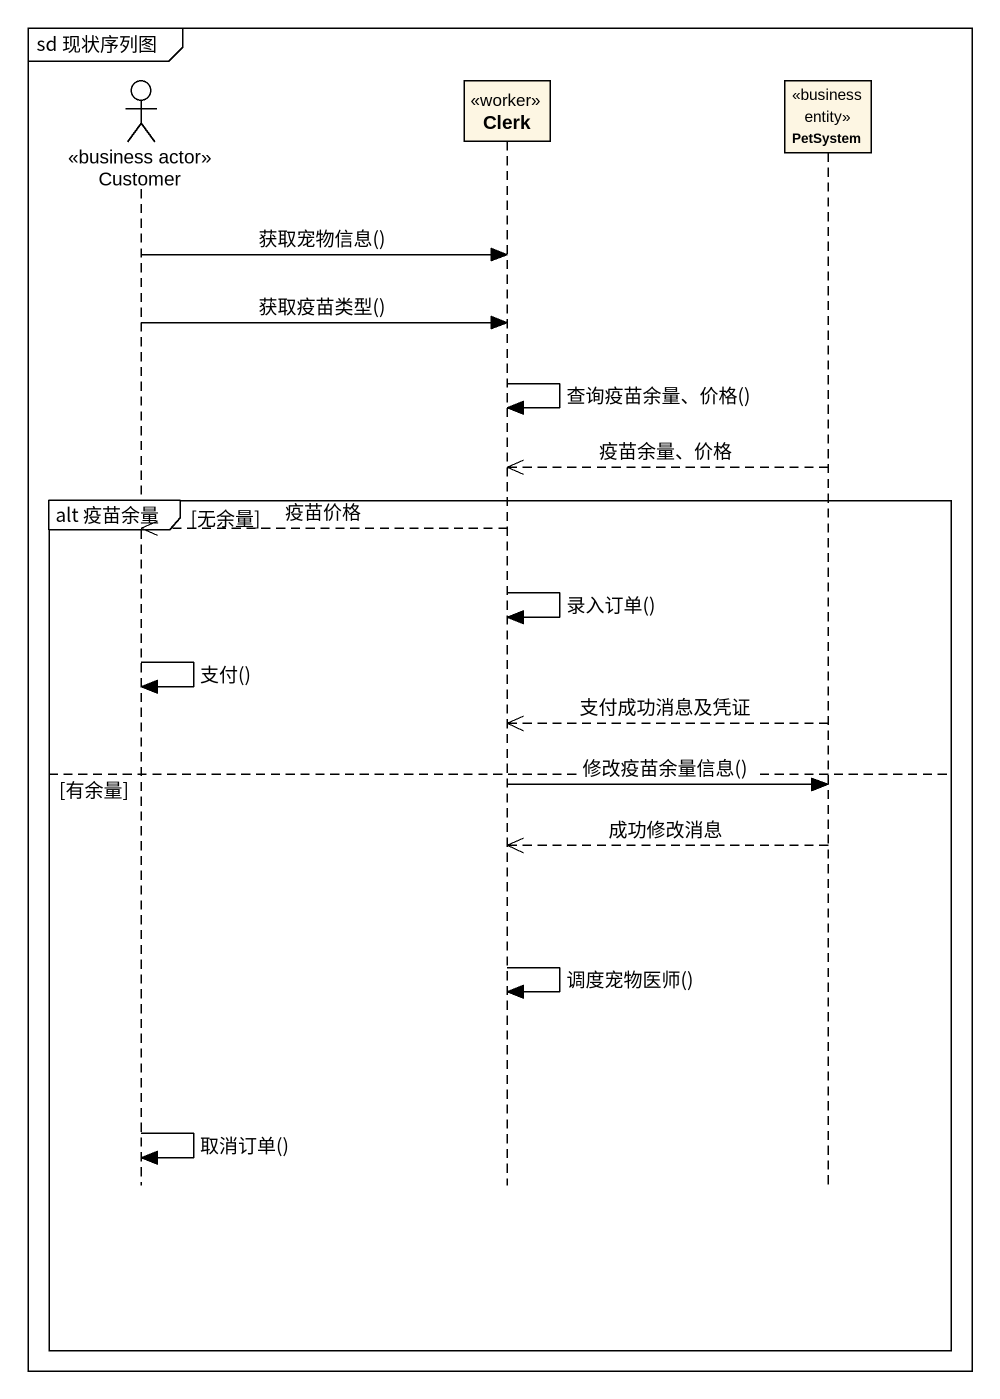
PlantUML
@startuml
mainframe sd 现状序列图
hide footbox
actor Customer <<business actor>>
participant Clerk <<worker>>
participant PetSystem <<business entity>>

Customer -> Clerk : 获取宠物信息()
Customer -> Clerk : 获取疫苗类型()
Clerk -> Clerk : 查询疫苗余量、价格()
PetSystem -->> Clerk : 疫苗余量、价格
group alt 疫苗余量 [无余量]
  Clerk -->> Customer : 疫苗价格
  Clerk -> Clerk : 录入订单()
  Customer -> Customer : 支付()
  PetSystem -->> Clerk : 支付成功消息及凭证
else 有余量
  Clerk -> PetSystem : 修改疫苗余量信息()
  PetSystem -->> Clerk : 成功修改消息
  Clerk -> Clerk : 调度宠物医师()
  Customer -> Customer : 取消订单()
end
@enduml
